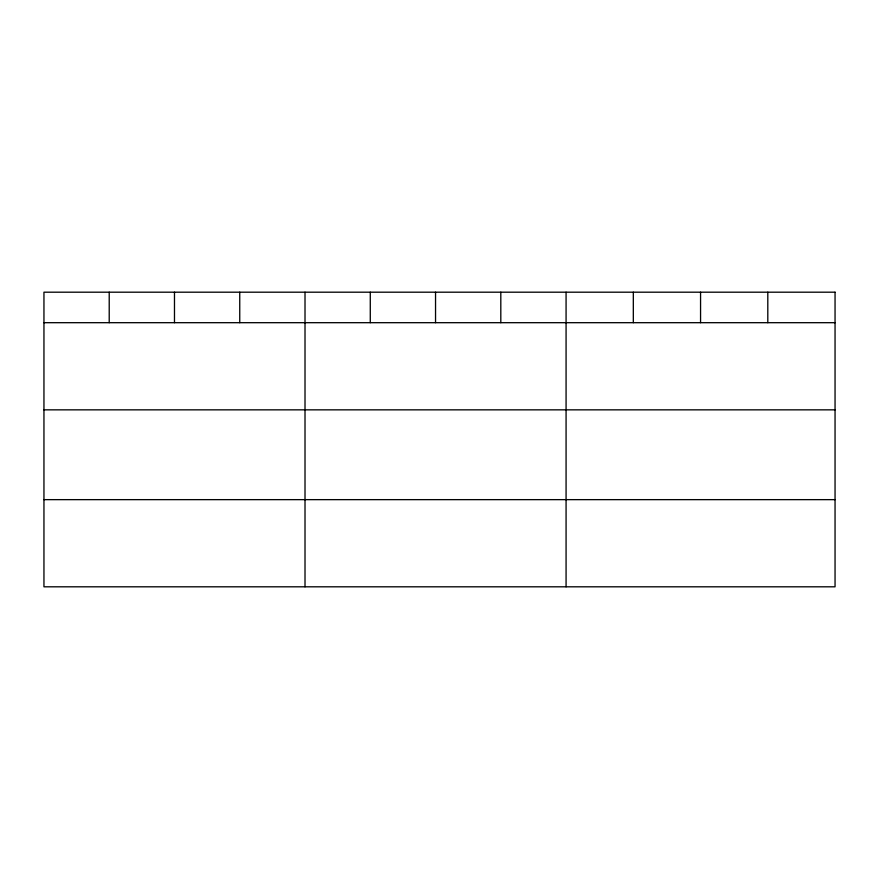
<?xml version="1.0" encoding="UTF-8"?>
<svg xmlns="http://www.w3.org/2000/svg" width="879" height="879" viewBox="0 0 879 879"><rect width="100%" height="100%" fill="white"/><g stroke="black" fill="none" stroke-linecap="round" stroke-linejoin="round"><path stroke-width="1.32" d="M43.95 322.692L835.05 322.692M43.95 409.845L835.05 409.845M43.95 499.646L835.05 499.646M767.806 292.191L767.806 322.692M700.563 292.191L700.563 322.692M633.319 292.191L633.319 322.692M566.076 292.191L566.076 586.809M500.81 292.191L500.81 322.692M435.544 292.191L435.544 322.692M370.279 292.191L370.279 322.692M305.013 292.191L305.013 586.809M239.747 292.191L239.747 322.692M174.481 292.191L174.481 322.692M109.216 292.191L109.216 322.692M835.05 292.191L43.95 292.191L43.95 586.809L835.05 586.809L835.05 292.191"/></g></svg>
